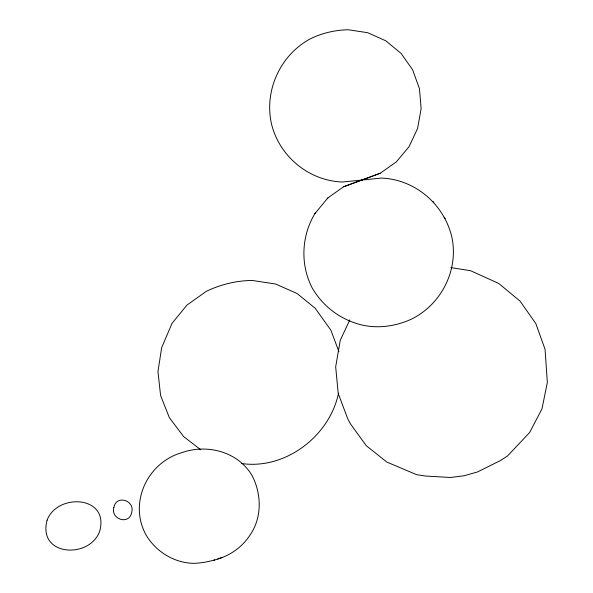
<?xml version="1.0" encoding="UTF-8"?>
<svg xmlns="http://www.w3.org/2000/svg" width="593" height="593" viewBox="0 0 593 593"><rect width="100%" height="100%" fill="white"/><g stroke="black" fill="none" stroke-linecap="round" stroke-linejoin="round"><path stroke-width="0.89" d="M338.551 393.159C329.641 435.937 285.455 470.071 241.344 463.481M314.927 213.599C301.385 235.999 300.14 264.597 312.17 287.909C321.88 304.758 337.499 317.337 355.993 323.326C374.131 329.419 394.234 327.002 411.409 319.153C441.451 304.379 458.797 270.06 451.866 237.096C444.046 204.281 415.285 179.382 381.314 178.078L342.302 182.021C308.79 180.739 279.296 156.367 271.453 123.804C264.1 90.67 280.089 55.401 309.842 39.079C321.614 33.134 334.926 30.08 348.106 29.739L367.66 32.697L385.769 40.784L401.12 53.444L412.617 69.796L419.444 88.661L421.126 108.697L417.576 128.481L409.103 146.627L396.332 161.896L380.195 173.275L343.592 186.765L327.862 197.914L314.927 213.599L315.669 212.672M349.826 319.849L340.263 340.293L335.675 366.8L338.218 393.47L347.654 418.547L350.53 423.973L366.207 445.639L386.858 462.08L416.605 474.667L425.359 476.016L450.413 477.491L464.223 475.742L477.506 471.946L500.27 460.635L507.534 455.973L529.623 432.512L541.95 408.94L547.339 382.463L545.049 349.284L535.842 323.585L520.046 301.103L498.743 283.447L470.56 270.712L450.85 267.584M327.432 198.447L327.862 197.914M213.947 560.163C228.424 556.605 241.677 548.006 249.794 535.383C262.158 517.934 261.728 494.184 252.099 475.623C238.023 451.57 207.024 443.668 181.732 452.667C147.146 462.644 128.118 503.464 146.427 535.642C156.441 551.905 173.897 562.631 193.066 563.35C200.404 563.224 207.661 561.905 214.718 559.94M380.195 173.275L343.592 186.765M217.698 558.917L222.123 557.479M200.812 449.813L183.585 436.552L169.353 417.642L160.584 395.479L157.953 371.596L161.659 347.683L172.066 323.296L186.936 305.113L206.201 291.408C220.433 284.507 236.429 280.585 252.255 280.467L275.634 284.01L297.078 293.505L315.172 308.249L330.872 330.182L338.944 351.708M433.112 201.546L433.824 202.532M444.201 217.305L445.165 218.654M113.863 507.475C110.491 519.468 129.474 525.398 131.728 512.285C135.093 500.314 116.169 494.406 113.863 507.475M47.084 520.209C37.337 556.612 89.906 559.11 99.706 531.165C109.609 495.251 57.01 493.05 47.084 520.209"/></g></svg>
